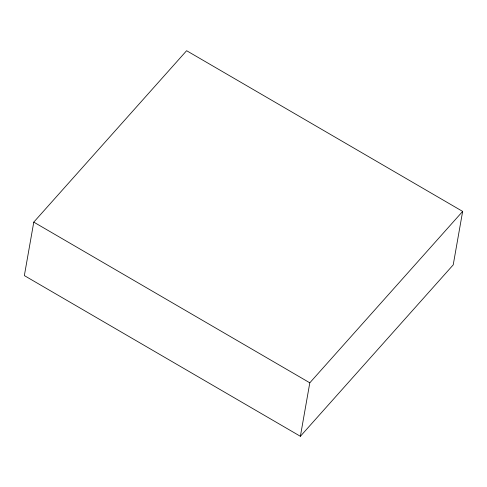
<?xml version="1.0" encoding="UTF-8"?>
<svg xmlns="http://www.w3.org/2000/svg" width="487" height="487" viewBox="0 0 487 487"><rect width="100%" height="100%" fill="white"/><g stroke="black" fill="none" stroke-linecap="round" stroke-linejoin="round"><path stroke-width="0.73" d="M33.78 222.127L24.35 275.599L300.382 436.291L453.22 264.873L462.65 211.401L186.618 50.709L33.78 222.127L309.805 382.812L300.382 436.291M309.805 382.812L462.65 211.401"/></g></svg>
